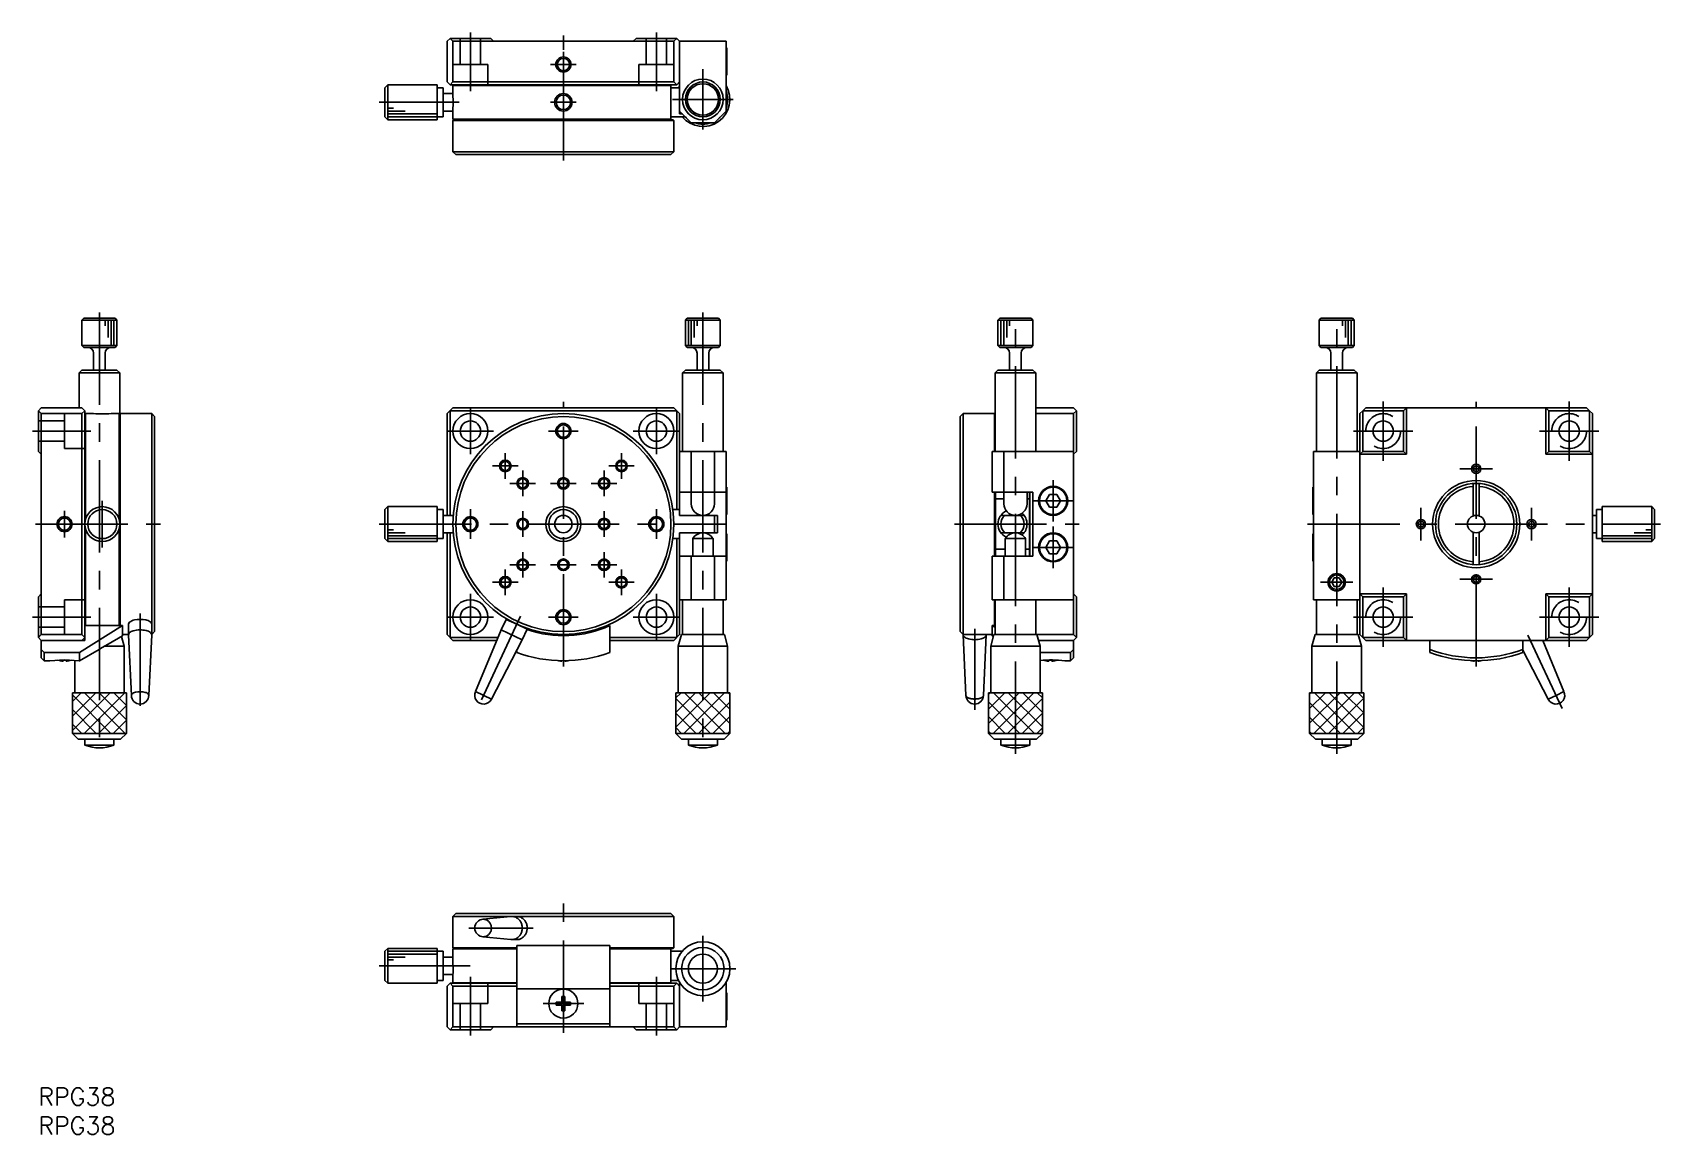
# Model space of a CAD drawing. Extents: x -1 to 279, y -8 to 182.
import ezdxf

# ---------------------------------------------------------------- set-up
doc = ezdxf.new("R2010")
doc.units = 0
doc.header["$LTSCALE"] = 0.5
doc.linetypes.add('CENTER', pattern=[50.8, 31.75, -6.35, 6.35, -6.35])
doc.linetypes.add('DASHED', pattern=[19.05, 12.7, -6.35])
for name, color, linetype in [('MSM_CENTER', 1, 'CENTER'), ('MSM_CONTINUOUS', 7, 'CONTINUOUS'), ('MSM_DASHED', 4, 'DASHED'), ('MSM_NARROW', 5, 'CONTINUOUS'), ('MSM_PART_NUMBER', 7, 'CONTINUOUS')]:
    doc.layers.add(name, color=color, linetype=linetype)
doc.styles.get("Standard").update_dxf_attribs({"font": 'txt.shx', "height": 3, "bigfont": 'bigfont.shx'})

# ---------------------------------------------------------------- blocks, each defined once
blk = doc.blocks.new('*U3')
at = {"layer": 'MSM_PART_NUMBER'}
blk.add_text('RPG38', height=3, dxfattribs=at).set_placement((0, -3))
blk = doc.blocks.new('*U4')
at = {"layer": 'MSM_PART_NUMBER'}
blk.add_text('RPG38', height=3, dxfattribs=at).set_placement((0, -8))

msp = doc.modelspace()

# ---------------------------------------------------------------- linework, layer by layer
at = {"layer": 'MSM_CENTER'}
for p, q in [((74.33, 171.41), (74.33, 181.51)), ((90.33, 159.51), (90.33, 181.01)), ((106.33, 181.51), (106.33, 171.41)), ((90.33, 173.81), (90.33, 178.21)), ((88.13, 176.01), (92.53, 176.01)), ((114.33, 164.81), (114.33, 175.21)), ((58.63, 169.51), (72.38, 169.51)), ((88.13, 169.51), (92.53, 169.51)), ((109.13, 170.01), (119.53, 170.01)), ((10.5, 133.37), (10.5, 57.47)), ((114.33, 133.37), (114.33, 57.47)), ((168.1, 57.47), (168.1, 133.37)), ((223.38, 57.47), (223.38, 133.37)), ((90.33, 72.47), (90.33, 117.97)), ((231.38, 107.87), (231.38, 118.07)), ((247.38, 72.47), (247.38, 117.97)), ((263.38, 107.87), (263.38, 118.07)), ((74.33, 108.97), (74.33, 116.97)), ((106.33, 108.97), (106.33, 116.97)), ((9, 112.97), (-1, 112.97)), ((70.33, 112.97), (78.33, 112.97)), ((87.77, 112.97), (92.89, 112.97)), ((102.33, 112.97), (110.33, 112.97)), ((226.28, 112.97), (236.48, 112.97)), ((258.28, 112.97), (268.48, 112.97)), ((78.13, 106.97), (82.53, 106.97)), ((80.33, 104.77), (80.33, 109.17)), ((98.13, 106.97), (102.53, 106.97)), ((100.33, 104.77), (100.33, 109.17)), ((244.58, 106.47), (250.18, 106.47)), ((81.13, 103.97), (85.53, 103.97)), ((83.33, 101.77), (83.33, 106.17)), ((88.13, 103.97), (92.53, 103.97)), ((95.13, 103.97), (99.53, 103.97)), ((97.33, 101.77), (97.33, 106.17)), ((174.6, 97.41), (174.6, 104.53)), ((11, 92.97), (11, 100.97)), ((171.04, 100.97), (178.16, 100.97)), ((4.5, 94.67), (4.5, 99.27)), ((74.33, 94.41), (74.33, 99.53)), ((83.33, 94.77), (83.33, 99.17)), ((97.33, 94.77), (97.33, 99.17)), ((106.33, 94.41), (106.33, 99.53)), ((237.88, 94.17), (237.88, 99.77)), ((256.88, 94.17), (256.88, 99.77)), ((-0.5, 96.97), (21, 96.97)), ((58.63, 96.97), (118.33, 96.97)), ((157.6, 96.97), (179.1, 96.97)), ((174.6, 89.41), (174.6, 96.53)), ((218.38, 96.97), (279.08, 96.97)), ((171.04, 92.97), (178.16, 92.97)), ((81.13, 89.97), (85.53, 89.97)), ((83.33, 87.77), (83.33, 92.17)), ((88.13, 89.97), (92.53, 89.97)), ((95.13, 89.97), (99.53, 89.97)), ((97.33, 87.77), (97.33, 92.17)), ((78.13, 86.97), (82.53, 86.97)), ((80.33, 84.77), (80.33, 89.17)), ((98.13, 86.97), (102.53, 86.97)), ((100.33, 84.77), (100.33, 89.17)), ((220.58, 86.97), (226.18, 86.97)), ((244.58, 87.47), (250.18, 87.47)), ((74.33, 76.97), (74.33, 84.97)), ((106.33, 76.97), (106.33, 84.97)), ((231.38, 75.87), (231.38, 86.07)), ((263.38, 75.87), (263.38, 86.07)), ((17.5, 81.59), (17.5, 65.01)), ((9, 80.97), (-1, 80.97)), ((70.33, 80.97), (78.33, 80.97)), ((82.93, 81.11), (75.53, 65.25)), ((87.77, 80.97), (92.89, 80.97)), ((102.33, 80.97), (110.33, 80.97)), ((161.1, 65.01), (161.1, 78.97)), ((226.28, 80.97), (236.48, 80.97)), ((258.28, 80.97), (268.48, 80.97)), ((256.29, 77.87), (262.18, 65.25)), ((90.33, 9.5), (90.33, 32)), ((74.09, 27.5), (85.11, 27.5)), ((114.33, 14.85), (114.33, 26.15)), ((58.63, 21), (74.3, 21)), ((108.68, 20.5), (119.98, 20.5)), ((74.33, 19.1), (74.33, 9)), ((106.33, 9), (106.33, 19.1)), ((86.83, 14.5), (93.83, 14.5))]:
    msp.add_line(p, q, dxfattribs=at)
at = {"layer": 'MSM_CONTINUOUS'}
for p, q in [((70.33, 180.01), (70.83, 180.51)), ((70.33, 173.01), (70.33, 180.01)), ((70.83, 180.51), (71.33, 180.01)), ((70.83, 180.51), (77.83, 180.51)), ((71.33, 180.01), (71.33, 173.01)), ((109.33, 180.01), (71.33, 180.01)), ((77.83, 180.51), (78.33, 180.01)), ((102.83, 180.51), (102.33, 180.01)), ((102.83, 180.51), (109.83, 180.51)), ((109.33, 180.01), (109.83, 180.51)), ((109.33, 173.01), (109.33, 180.01)), ((110.33, 180.01), (109.83, 180.51)), ((118.33, 180.01), (110.33, 180.01)), ((110.33, 167.51), (110.33, 180.01)), ((118.33, 168.01), (118.33, 180.01)), ((118.43, 178.86), (118.33, 178.86)), ((118.43, 174.16), (118.43, 178.86)), ((118.33, 174.16), (118.43, 174.16)), ((60.13, 172.51), (59.63, 172.01)), ((59.63, 167.01), (59.63, 172.01)), ((60.13, 172.51), (60.13, 166.51)), ((68.63, 172.51), (60.13, 172.51)), ((68.63, 166.51), (68.63, 172.51)), ((69.63, 172.01), (68.63, 172.01)), ((69.63, 172.01), (69.63, 167.01)), ((71.33, 171.01), (69.63, 171.01)), ((70.83, 172.51), (70.33, 173.01)), ((71.33, 173.01), (70.83, 172.51)), ((109.83, 172.51), (70.83, 172.51)), ((71.33, 173.01), (109.33, 173.01)), ((71.43, 172.51), (71.33, 172.41)), ((108.83, 172.41), (71.33, 172.41)), ((71.33, 172.41), (71.33, 171.01)), ((71.33, 170.99), (71.38, 169.51)), ((108.83, 172.41), (108.73, 172.51)), ((108.83, 166.61), (108.83, 172.41)), ((110.33, 172.01), (108.83, 172.01)), ((109.83, 172.51), (109.33, 173.01)), ((110.33, 173.01), (109.83, 172.51)), ((71.38, 169.51), (71.33, 168.01)), ((59.63, 167.01), (60.13, 166.51)), ((60.13, 166.51), (68.63, 166.51)), ((68.63, 167.01), (69.63, 167.01)), ((69.63, 168.01), (71.33, 168.01)), ((71.33, 168.01), (71.33, 166.61)), ((71.33, 166.61), (108.83, 166.61)), ((71.33, 166.61), (71.43, 166.51)), ((71.33, 166.41), (71.43, 166.51)), ((71.33, 164.01), (71.33, 166.41)), ((109.33, 166.41), (71.33, 166.41)), ((71.43, 166.51), (109.23, 166.51)), ((108.73, 166.51), (108.83, 166.61)), ((108.83, 167.01), (111.33, 167.01)), ((109.23, 166.51), (109.33, 166.41)), ((109.33, 164.01), (109.33, 166.41)), ((110.33, 168.01), (112.33, 166.01)), ((110.83, 167.51), (110.33, 167.51)), ((116.33, 166.01), (112.33, 166.01)), ((116.33, 166.01), (118.33, 168.01)), ((71.33, 163.96), (71.33, 161.01)), ((109.33, 161.01), (109.33, 163.96)), ((71.33, 161.01), (109.33, 161.01)), ((71.33, 161.01), (71.83, 160.51)), ((108.83, 160.51), (71.83, 160.51)), ((108.83, 160.51), (109.33, 161.01)), ((7.8, 132.37), (7.5, 132.07)), ((13.5, 132.07), (7.5, 132.07)), ((7.5, 132.07), (7.5, 127.67)), ((7.8, 132.37), (13.2, 132.37)), ((13.5, 132.07), (13.2, 132.37)), ((13.5, 127.67), (13.5, 132.07)), ((111.63, 132.37), (111.33, 132.07)), ((117.33, 132.07), (111.33, 132.07)), ((111.33, 132.07), (111.33, 127.67)), ((111.63, 132.37), (117.03, 132.37)), ((117.33, 132.07), (117.03, 132.37)), ((117.33, 127.67), (117.33, 132.07)), ((165.4, 132.37), (165.1, 132.07)), ((171.1, 132.07), (165.1, 132.07)), ((165.1, 132.07), (165.1, 127.67)), ((165.4, 132.37), (170.8, 132.37)), ((171.1, 132.07), (170.8, 132.37)), ((171.1, 127.67), (171.1, 132.07)), ((220.68, 132.37), (220.38, 132.07)), ((226.38, 132.07), (220.38, 132.07)), ((220.38, 132.07), (220.38, 127.67)), ((220.68, 132.37), (226.08, 132.37)), ((226.38, 132.07), (226.08, 132.37)), ((226.38, 127.67), (226.38, 132.07)), ((7.5, 127.67), (13.5, 127.67)), ((7.5, 127.67), (7.8, 127.37)), ((13.2, 127.37), (7.8, 127.37)), ((9.5, 126.37), (9.5, 123.47)), ((11.5, 123.47), (11.5, 126.37)), ((13.2, 127.37), (13.5, 127.67)), ((111.33, 127.67), (117.33, 127.67)), ((111.33, 127.67), (111.63, 127.37)), ((117.03, 127.37), (111.63, 127.37)), ((113.33, 126.37), (113.33, 123.47)), ((115.33, 123.47), (115.33, 126.37)), ((117.03, 127.37), (117.33, 127.67)), ((165.1, 127.67), (171.1, 127.67)), ((165.1, 127.67), (165.4, 127.37)), ((170.8, 127.37), (165.4, 127.37)), ((167.1, 126.37), (167.1, 123.47)), ((169.1, 123.47), (169.1, 126.37)), ((170.8, 127.37), (171.1, 127.67)), ((220.38, 127.67), (226.38, 127.67)), ((220.38, 127.67), (220.68, 127.37)), ((226.08, 127.37), (220.68, 127.37)), ((222.38, 126.37), (222.38, 123.47)), ((224.38, 123.47), (224.38, 126.37)), ((226.08, 127.37), (226.38, 127.67)), ((7.5, 123.47), (7, 122.97)), ((7.5, 123.47), (13.5, 123.47)), ((14, 122.97), (13.5, 123.47)), ((111.33, 123.47), (110.83, 122.97)), ((111.33, 123.47), (117.33, 123.47)), ((117.83, 122.97), (117.33, 123.47)), ((165.1, 123.47), (164.6, 122.97)), ((165.1, 123.47), (171.1, 123.47)), ((171.6, 122.97), (171.1, 123.47)), ((220.38, 123.47), (219.88, 122.97)), ((220.38, 123.47), (226.38, 123.47)), ((226.88, 122.97), (226.38, 123.47)), ((14, 122.97), (7, 122.97)), ((7, 122.97), (7, 116.97)), ((14, 79.51), (14, 122.97)), ((117.83, 122.97), (110.83, 122.97)), ((110.83, 122.97), (110.83, 109.47)), ((117.83, 109.47), (117.83, 122.97)), ((171.6, 122.97), (164.6, 122.97)), ((164.6, 122.97), (164.6, 109.47)), ((171.6, 109.47), (171.6, 122.97)), ((226.88, 122.97), (219.88, 122.97)), ((219.88, 122.97), (219.88, 109.47)), ((226.88, 109.47), (226.88, 122.97)), ((0.5, 116.97), (0, 116.47)), ((0.5, 115.97), (0, 116.47)), ((0, 109.47), (0, 116.47)), ((0.5, 116.97), (7.5, 116.97)), ((7.5, 115.97), (0.5, 115.97)), ((0.5, 115.97), (0.5, 77.97)), ((8, 116.47), (7.5, 116.97)), ((8, 116.47), (7.5, 115.97)), ((7.5, 77.97), (7.5, 115.97)), ((8, 116.47), (8, 76.97)), ((8.1, 115.97), (8, 115.87)), ((8.1, 115.97), (8.1, 97.74)), ((9.5, 115.97), (8.1, 115.97)), ((13.9, 115.97), (12.5, 115.97)), ((13.9, 97.74), (13.9, 115.97)), ((14, 115.87), (13.9, 115.97)), ((14.1, 115.97), (14, 115.87)), ((14.1, 115.97), (14.1, 79.51)), ((19.5, 115.97), (14.1, 115.97)), ((19.5, 77.93), (19.5, 115.97)), ((20, 115.47), (19.5, 115.97)), ((20, 115.47), (20, 78.47)), ((71.33, 116.97), (70.33, 115.97)), ((70.33, 98.47), (70.33, 115.97)), ((70.83, 116.47), (70.83, 98.47)), ((109.83, 116.47), (70.83, 116.47)), ((71.33, 116.97), (109.33, 116.97)), ((110.33, 115.97), (109.33, 116.97)), ((109.83, 99.47), (109.83, 116.47)), ((110.33, 98.47), (110.33, 115.97)), ((159.1, 115.97), (158.6, 115.47)), ((158.6, 78.47), (158.6, 115.47)), ((159.1, 115.97), (159.1, 77.93)), ((162.05, 115.97), (159.1, 115.97)), ((162.1, 115.97), (164.5, 115.97)), ((164.5, 115.97), (164.6, 115.87)), ((164.5, 109.47), (164.5, 115.97)), ((171.6, 116.97), (178.1, 116.97)), ((178.1, 115.97), (171.6, 115.97)), ((178.1, 116.97), (178.6, 116.47)), ((178.6, 116.47), (178.1, 115.97)), ((178.1, 77.97), (178.1, 115.97)), ((178.6, 116.47), (178.6, 109.47)), ((227.88, 116.47), (227.38, 115.97)), ((227.38, 77.97), (227.38, 115.97)), ((228.38, 116.97), (227.88, 116.47)), ((234.88, 116.47), (227.88, 116.47)), ((227.88, 116.47), (227.88, 109.47)), ((228.38, 116.97), (266.38, 116.97)), ((234.88, 116.47), (235.38, 116.97)), ((234.88, 109.47), (234.88, 116.47)), ((235.38, 108.97), (235.38, 116.97)), ((259.38, 108.97), (259.38, 116.97)), ((259.38, 116.97), (259.88, 116.47)), ((259.88, 116.47), (259.88, 109.47)), ((266.88, 116.47), (259.88, 116.47)), ((266.88, 116.47), (266.38, 116.97)), ((266.88, 109.47), (266.88, 116.47)), ((267.38, 115.97), (266.88, 116.47)), ((267.38, 115.97), (267.38, 77.97)), ((0, 109.47), (0.5, 108.97)), ((110.33, 109.47), (118.33, 109.47)), ((112.33, 109.47), (112.33, 100.47)), ((116.33, 100.47), (116.33, 109.47)), ((118.33, 109.47), (118.33, 83.97)), ((164.1, 109.47), (178.1, 109.47)), ((164.1, 102.47), (164.1, 109.47)), ((166.1, 109.47), (166.1, 100.47)), ((178.1, 108.97), (178.6, 109.47)), ((219.38, 109.47), (219.38, 83.97)), ((219.38, 109.47), (227.38, 109.47)), ((227.38, 108.97), (227.88, 109.47)), ((227.88, 109.47), (234.88, 109.47)), ((234.88, 109.47), (235.38, 108.97)), ((259.88, 109.47), (259.38, 108.97)), ((259.88, 109.47), (266.88, 109.47)), ((266.88, 109.47), (267.38, 108.97)), ((227.38, 108.97), (235.38, 108.97)), ((259.38, 108.97), (267.38, 108.97)), ((246.88, 98.38), (246.88, 103.95)), ((247.88, 103.95), (247.88, 98.38)), ((110.33, 102.47), (118.33, 102.47)), ((118.43, 103.32), (118.33, 103.32)), ((118.43, 98.62), (118.43, 103.32)), ((164.1, 102.47), (171.1, 102.47)), ((164.5, 91.47), (164.5, 102.47)), ((164.6, 102.47), (164.6, 91.47)), ((164.6, 101.29), (164.7, 101.3)), ((164.7, 102.47), (164.7, 91.47)), ((164.7, 101.3), (166.1, 101.3)), ((170.1, 100.47), (170.1, 102.47)), ((170.1, 101.3), (170.5, 101.3)), ((170.5, 91.47), (170.5, 102.47)), ((170.5, 101.3), (170.6, 101.29)), ((170.6, 91.47), (170.6, 102.47)), ((171.1, 102.47), (171.1, 91.47)), ((173.97, 102.07), (173.33, 100.97)), ((173.97, 99.87), (173.33, 100.97)), ((175.24, 102.07), (173.97, 102.07)), ((175.24, 102.07), (175.87, 100.97)), ((175.87, 100.97), (175.24, 99.87)), ((219.28, 103.32), (219.28, 98.62)), ((219.38, 103.32), (219.28, 103.32)), ((60.13, 99.97), (59.63, 99.47)), ((59.63, 94.47), (59.63, 99.47)), ((60.13, 99.97), (60.13, 93.97)), ((68.63, 99.97), (60.13, 99.97)), ((68.63, 93.97), (68.63, 99.97)), ((69.63, 99.47), (68.63, 99.47)), ((69.63, 99.47), (69.63, 94.47)), ((71.38, 98.47), (69.63, 98.47)), ((110.33, 99.47), (109.16, 99.47)), ((116.83, 98.47), (110.33, 98.47)), ((116.33, 95.47), (116.33, 98.47)), ((116.83, 98.47), (116.83, 95.47)), ((118.33, 98.62), (118.43, 98.62)), ((169.6, 98.47), (165.6, 98.47)), ((175.24, 99.87), (173.97, 99.87)), ((219.28, 98.62), (219.38, 98.62)), ((268.08, 98.47), (267.38, 98.47)), ((268.08, 94.47), (268.08, 99.47)), ((269.08, 99.47), (268.08, 99.47)), ((269.08, 99.97), (269.08, 93.97)), ((277.58, 99.97), (269.08, 99.97)), ((277.58, 93.97), (277.58, 99.97)), ((278.08, 99.47), (277.58, 99.97)), ((278.08, 99.47), (278.08, 94.47)), ((8.1, 96.2), (8.1, 79.51)), ((13.9, 79.51), (13.9, 96.2)), ((69.63, 95.47), (71.38, 95.47)), ((70.33, 77.97), (70.33, 95.47)), ((70.83, 95.47), (70.83, 77.47)), ((110.33, 95.47), (116.83, 95.47)), ((110.33, 95.47), (110.33, 77.97)), ((118.43, 95.32), (118.33, 95.32)), ((118.43, 90.62), (118.43, 95.32)), ((165.6, 95.47), (169.6, 95.47)), ((219.28, 95.32), (219.28, 90.62)), ((219.38, 95.32), (219.28, 95.32)), ((246.88, 89.98), (246.88, 95.55)), ((247.88, 95.55), (247.88, 89.98)), ((267.38, 95.47), (268.08, 95.47)), ((59.63, 94.47), (60.13, 93.97)), ((60.13, 93.97), (68.63, 93.97)), ((68.63, 94.47), (69.63, 94.47)), ((109.16, 94.47), (110.33, 94.47)), ((109.83, 77.47), (109.83, 94.47)), ((112.58, 94.47), (116.08, 94.47)), ((112.58, 94.47), (112.58, 91.47)), ((116.08, 91.47), (116.08, 94.47)), ((164.7, 92.64), (164.6, 92.65)), ((166.35, 92.64), (164.7, 92.64)), ((166.35, 94.47), (169.85, 94.47)), ((166.35, 94.47), (166.35, 91.47)), ((169.85, 91.47), (169.85, 94.47)), ((170.5, 92.64), (169.85, 92.64)), ((170.6, 92.65), (170.5, 92.64)), ((173.33, 92.97), (173.97, 94.07)), ((173.33, 92.97), (173.97, 91.87)), ((173.97, 94.07), (175.24, 94.07)), ((175.24, 94.07), (175.87, 92.97)), ((175.87, 92.97), (175.24, 91.87)), ((268.08, 94.47), (269.08, 94.47)), ((269.08, 93.97), (277.58, 93.97)), ((277.58, 93.97), (278.08, 94.47)), ((118.33, 91.47), (110.33, 91.47)), ((112.33, 91.47), (112.33, 83.97)), ((116.33, 83.97), (116.33, 91.47)), ((118.33, 90.62), (118.43, 90.62)), ((164.1, 83.97), (164.1, 91.47)), ((171.1, 91.47), (164.1, 91.47)), ((166.1, 91.47), (166.1, 83.97)), ((175.24, 91.87), (173.97, 91.87)), ((219.28, 90.62), (219.38, 90.62)), ((222.52, 86.97), (222.95, 87.72)), ((222.95, 86.22), (222.52, 86.97)), ((222.95, 87.72), (223.82, 87.72)), ((223.82, 87.72), (224.25, 86.97)), ((224.25, 86.97), (223.82, 86.22)), ((0.5, 84.97), (0, 84.47)), ((0, 77.47), (0, 84.47)), ((178.6, 84.47), (178.1, 84.97)), ((178.6, 84.47), (178.6, 77.47)), ((223.82, 86.22), (222.95, 86.22)), ((227.38, 84.97), (235.38, 84.97)), ((227.88, 84.47), (227.38, 84.97)), ((234.88, 84.47), (227.88, 84.47)), ((227.88, 84.47), (227.88, 77.47)), ((235.38, 84.97), (234.88, 84.47)), ((234.88, 77.47), (234.88, 84.47)), ((235.38, 76.97), (235.38, 84.97)), ((259.88, 84.47), (259.38, 84.97)), ((259.38, 84.97), (267.38, 84.97)), ((259.38, 76.97), (259.38, 84.97)), ((259.88, 84.47), (259.88, 77.47)), ((266.88, 84.47), (259.88, 84.47)), ((267.38, 84.97), (266.88, 84.47)), ((266.88, 77.47), (266.88, 84.47)), ((118.33, 83.97), (110.33, 83.97)), ((110.83, 83.97), (110.83, 77.97)), ((117.83, 77.97), (117.83, 83.97)), ((178.1, 83.97), (164.1, 83.97)), ((164.5, 79.51), (164.5, 83.97)), ((164.6, 83.97), (164.6, 77.97)), ((171.6, 77.97), (171.6, 83.97)), ((219.38, 83.97), (227.38, 83.97)), ((219.88, 83.97), (219.88, 77.97)), ((226.88, 77.97), (226.88, 83.97)), ((7.05, 74.87), (14.5, 79.51)), ((8, 79.51), (14.5, 79.51)), ((14.5, 77.77), (14.5, 79.51)), ((15.5, 79.75), (15.5, 77.93)), ((19.5, 77.97), (20, 78.47)), ((79.64, 78.78), (75.23, 68.15)), ((80.48, 80.59), (79.64, 78.78)), ((83.26, 77.09), (79.64, 78.78)), ((82.3, 79.75), (80.48, 80.59)), ((84.11, 78.9), (82.3, 79.75)), ((83.26, 77.09), (84.11, 78.9)), ((98.33, 79.51), (98.33, 74.87)), ((158.6, 78.47), (159.1, 77.97)), ((164.1, 79.51), (164.1, 77.77)), ((164.1, 79.51), (164.6, 79.51)), ((164.1, 79.51), (164.6, 79.2)), ((0, 77.47), (0.5, 77.97)), ((0.5, 76.97), (0, 77.47)), ((0.5, 77.97), (7.5, 77.97)), ((0.5, 73.97), (0.5, 76.97)), ((8, 76.97), (0.5, 76.97)), ((7.5, 77.97), (8, 77.47)), ((8, 77.47), (7.5, 76.97)), ((11, 75.75), (10.5, 75.46)), ((12, 76.32), (11, 75.75)), ((14.75, 75.97), (11.38, 75.97)), ((14.5, 77.77), (12, 76.32)), ((14.75, 75.97), (14.29, 77.64)), ((15.5, 77.97), (14.5, 77.97)), ((14.75, 67.97), (14.75, 75.97)), ((15.5, 77.92), (16, 67.51)), ((19, 67.51), (19.5, 77.93)), ((70.33, 77.97), (71.33, 76.97)), ((70.83, 77.47), (79.09, 77.47)), ((78.89, 76.97), (71.33, 76.97)), ((77.95, 66.88), (83.26, 77.09)), ((98.33, 77.47), (109.83, 77.47)), ((109.33, 76.97), (98.33, 76.97)), ((109.33, 76.97), (110.33, 77.97)), ((110.63, 77.97), (110.08, 75.97)), ((118.58, 75.97), (110.08, 75.97)), ((110.08, 75.97), (110.08, 67.97)), ((110.63, 77.97), (118.03, 77.97)), ((118.58, 75.97), (118.03, 77.97)), ((118.58, 67.97), (118.58, 75.97)), ((159.1, 77.97), (164.1, 77.97)), ((159.1, 77.93), (159.6, 67.5)), ((160.93, 77.09), (160.76, 77.1)), ((162.6, 67.5), (163.1, 77.92)), ((163.1, 77.93), (163.1, 77.97)), ((163.1, 77.93), (163.1, 77.92)), ((164.4, 77.97), (163.85, 75.97)), ((172.35, 75.97), (163.85, 75.97)), ((163.85, 75.97), (163.85, 67.97)), ((164.1, 77.77), (164.31, 77.64)), ((164.4, 77.97), (178.1, 77.97)), ((172.35, 75.97), (171.8, 77.97)), ((178.1, 76.97), (172.08, 76.97)), ((172.35, 67.97), (172.35, 75.97)), ((178.1, 77.97), (178.6, 77.47)), ((178.6, 77.47), (178.1, 76.97)), ((178.1, 76.97), (178.1, 73.97)), ((219.68, 77.97), (219.13, 75.97)), ((227.63, 75.97), (219.13, 75.97)), ((219.13, 75.97), (219.13, 67.97)), ((219.68, 77.97), (227.08, 77.97)), ((227.63, 75.97), (227.08, 77.97)), ((227.38, 77.97), (227.88, 77.47)), ((227.63, 67.97), (227.63, 75.97)), ((227.88, 77.47), (234.88, 77.47)), ((227.88, 77.47), (228.38, 76.97)), ((266.38, 76.97), (228.38, 76.97)), ((235.38, 76.97), (234.88, 77.47)), ((239.38, 74.87), (239.38, 76.97)), ((255.38, 76.97), (255.38, 74.87)), ((262.48, 68.15), (258.82, 76.97)), ((259.88, 77.47), (259.38, 76.97)), ((259.88, 77.47), (266.88, 77.47)), ((266.38, 76.97), (266.88, 77.47)), ((266.88, 77.47), (267.38, 77.97)), ((0.5, 75.4), (1, 74.87)), ((0.5, 73.97), (1, 73.47)), ((7.05, 74.87), (1, 74.87)), ((1, 74.87), (1, 73.47)), ((1, 73.47), (2, 73.47)), ((4.5, 73.6), (2, 73.47)), ((4.24, 73.58), (4.76, 73.58)), ((4.24, 73.38), (4.24, 73.58)), ((7, 73.47), (4.5, 73.6)), ((4.76, 73.58), (4.76, 73.38)), ((6.25, 73.51), (6.25, 67.97)), ((7, 73.47), (7.05, 73.47)), ((7.05, 73.47), (10.46, 75.43)), ((7.05, 73.47), (7.05, 74.87)), ((82.33, 74.87), (82.33, 75.28)), ((90.07, 73.38), (90.07, 73.47)), ((90.59, 73.47), (90.59, 73.38)), ((177.6, 74.87), (172.35, 74.87)), ((173.84, 73.58), (174.36, 73.58)), ((173.84, 73.38), (173.84, 73.58)), ((174.36, 73.58), (174.36, 73.38)), ((176.6, 73.47), (177.6, 73.47)), ((177.6, 74.87), (178.1, 75.4)), ((177.6, 73.47), (177.6, 74.87)), ((177.6, 73.47), (178.1, 73.97)), ((247.12, 73.38), (247.12, 73.47)), ((247.64, 73.47), (247.64, 73.38)), ((255.38, 75.29), (259.76, 66.88)), ((15.15, 67.97), (5.85, 67.97)), ((5.85, 67.97), (5.85, 60.97)), ((15.15, 60.97), (15.15, 67.97)), ((77.95, 66.88), (75.23, 68.15)), ((118.98, 67.97), (109.68, 67.97)), ((109.68, 67.97), (109.68, 60.97)), ((118.98, 60.97), (118.98, 67.97)), ((159.61, 67.44), (159.6, 67.5)), ((159.63, 67.39), (159.61, 67.44)), ((159.66, 67.34), (159.63, 67.39)), ((159.7, 67.29), (159.66, 67.34)), ((159.75, 67.24), (159.7, 67.29)), ((159.81, 67.19), (159.75, 67.24)), ((162.45, 67.24), (162.39, 67.19)), ((162.5, 67.29), (162.45, 67.24)), ((162.54, 67.34), (162.5, 67.29)), ((162.57, 67.39), (162.54, 67.34)), ((162.59, 67.44), (162.57, 67.39)), ((162.6, 67.5), (162.59, 67.44)), ((172.75, 67.97), (163.45, 67.97)), ((163.45, 67.97), (163.45, 60.97)), ((172.75, 60.97), (172.75, 67.97)), ((228.03, 67.97), (218.73, 67.97)), ((218.73, 67.97), (218.73, 60.97)), ((228.03, 60.97), (228.03, 67.97)), ((261.12, 67.51), (259.76, 66.88)), ((262.48, 68.15), (261.12, 67.51)), ((159.88, 67.14), (159.81, 67.19)), ((159.96, 67.1), (159.88, 67.14)), ((160.05, 67.06), (159.96, 67.1)), ((160.15, 67.02), (160.05, 67.06)), ((160.25, 66.99), (160.15, 67.02)), ((160.36, 66.96), (160.25, 66.99)), ((160.47, 66.94), (160.36, 66.96)), ((160.59, 66.92), (160.47, 66.94)), ((160.72, 66.9), (160.59, 66.92)), ((160.84, 66.89), (160.72, 66.9)), ((160.97, 66.88), (160.84, 66.89)), ((161.1, 66.88), (160.97, 66.88)), ((161.23, 66.88), (161.1, 66.88)), ((161.36, 66.89), (161.23, 66.88)), ((161.48, 66.9), (161.36, 66.89)), ((161.61, 66.92), (161.48, 66.9)), ((161.73, 66.94), (161.61, 66.92)), ((161.84, 66.96), (161.73, 66.94)), ((161.95, 66.99), (161.84, 66.96)), ((162.05, 67.02), (161.95, 66.99)), ((162.15, 67.06), (162.05, 67.02)), ((162.24, 67.1), (162.15, 67.06)), ((162.32, 67.14), (162.24, 67.1)), ((162.39, 67.19), (162.32, 67.14)), ((5.85, 60.97), (6.85, 59.97)), ((5.85, 60.97), (15.15, 60.97)), ((6.85, 59.97), (14.15, 59.97)), ((8, 59.97), (8, 58.97)), ((13, 58.97), (8, 58.97)), ((13, 58.97), (13, 59.97)), ((14.15, 59.97), (15.15, 60.97)), ((109.68, 60.97), (110.68, 59.97)), ((109.68, 60.97), (118.98, 60.97)), ((110.68, 59.97), (117.98, 59.97)), ((111.83, 59.97), (111.83, 58.97)), ((116.83, 58.97), (111.83, 58.97)), ((116.83, 58.97), (116.83, 59.97)), ((117.98, 59.97), (118.98, 60.97)), ((163.45, 60.97), (164.45, 59.97)), ((163.45, 60.97), (172.75, 60.97)), ((164.45, 59.97), (171.75, 59.97)), ((165.6, 59.97), (165.6, 58.97)), ((170.6, 58.97), (165.6, 58.97)), ((170.6, 58.97), (170.6, 59.97)), ((171.75, 59.97), (172.75, 60.97)), ((218.73, 60.97), (219.73, 59.97)), ((218.73, 60.97), (228.03, 60.97)), ((219.73, 59.97), (227.03, 59.97)), ((220.88, 59.97), (220.88, 58.97)), ((225.88, 58.97), (220.88, 58.97)), ((225.88, 58.97), (225.88, 59.97)), ((227.03, 59.97), (228.03, 60.97)), ((71.83, 30), (71.33, 29.5)), ((109.33, 29.5), (71.33, 29.5)), ((71.33, 29.5), (71.33, 26.55)), ((71.83, 30), (108.83, 30)), ((81.28, 29.49), (76.5, 29)), ((76.7, 29), (76.59, 29)), ((76.8, 28.98), (76.7, 29)), ((76.91, 28.96), (76.8, 28.98)), ((77.01, 28.93), (76.91, 28.96)), ((77.11, 28.89), (77.01, 28.93)), ((77.21, 28.84), (77.11, 28.89)), ((77.3, 28.78), (77.21, 28.84)), ((77.39, 28.71), (77.3, 28.78)), ((77.47, 28.64), (77.39, 28.71)), ((77.55, 28.56), (77.47, 28.64)), ((77.62, 28.47), (77.55, 28.56)), ((77.69, 28.38), (77.62, 28.47)), ((77.75, 28.28), (77.69, 28.38)), ((77.8, 28.18), (77.75, 28.28)), ((77.85, 28.07), (77.8, 28.18)), ((77.88, 27.96), (77.85, 28.07)), ((81.45, 29.5), (81.28, 29.49)), ((81.59, 29.49), (81.45, 29.5)), ((81.73, 29.48), (81.59, 29.49)), ((81.87, 29.44), (81.73, 29.48)), ((82.01, 29.4), (81.87, 29.44)), ((82.14, 29.35), (82.01, 29.4)), ((82.27, 29.28), (82.14, 29.35)), ((82.4, 29.21), (82.27, 29.28)), ((82.44, 29.49), (82.3, 29.5)), ((82.52, 29.12), (82.4, 29.21)), ((82.58, 29.48), (82.44, 29.49)), ((82.63, 29.02), (82.52, 29.12)), ((82.72, 29.44), (82.58, 29.48)), ((82.73, 28.91), (82.63, 29.02)), ((82.86, 29.4), (82.72, 29.44)), ((82.83, 28.8), (82.73, 28.91)), ((82.92, 28.68), (82.83, 28.8)), ((82.99, 29.35), (82.86, 29.4)), ((83, 28.54), (82.92, 28.68)), ((83.12, 29.28), (82.99, 29.35)), ((83.07, 28.41), (83, 28.54)), ((83.12, 28.27), (83.07, 28.41)), ((83.24, 29.21), (83.12, 29.28)), ((83.17, 28.12), (83.12, 28.27)), ((83.21, 27.97), (83.17, 28.12)), ((83.36, 29.12), (83.24, 29.21)), ((83.47, 29.02), (83.36, 29.12)), ((83.58, 28.91), (83.47, 29.02)), ((83.67, 28.8), (83.58, 28.91)), ((83.76, 28.68), (83.67, 28.8)), ((83.84, 28.54), (83.76, 28.68)), ((83.91, 28.41), (83.84, 28.54)), ((83.97, 28.27), (83.91, 28.41)), ((84.02, 28.12), (83.97, 28.27)), ((84.06, 27.97), (84.02, 28.12)), ((109.33, 29.5), (108.83, 30)), ((109.33, 26.55), (109.33, 29.5)), ((71.33, 26.5), (71.33, 24.1)), ((76.5, 26), (81.28, 25.51)), ((76.59, 26), (76.7, 26)), ((76.7, 26), (76.8, 26.02)), ((76.8, 26.02), (76.91, 26.04)), ((76.91, 26.04), (77.01, 26.07)), ((77.01, 26.07), (77.11, 26.11)), ((77.11, 26.11), (77.21, 26.16)), ((77.21, 26.16), (77.3, 26.22)), ((77.3, 26.22), (77.39, 26.29)), ((77.39, 26.29), (77.47, 26.36)), ((77.47, 26.36), (77.55, 26.44)), ((77.55, 26.44), (77.62, 26.53)), ((77.62, 26.53), (77.69, 26.62)), ((77.69, 26.62), (77.75, 26.72)), ((77.75, 26.72), (77.8, 26.82)), ((77.8, 26.82), (77.85, 26.93)), ((77.85, 26.93), (77.88, 27.04)), ((77.91, 27.85), (77.88, 27.96)), ((77.88, 27.04), (77.91, 27.15)), ((77.93, 27.73), (77.91, 27.85)), ((77.91, 27.15), (77.93, 27.27)), ((77.95, 27.62), (77.93, 27.73)), ((77.93, 27.27), (77.95, 27.38)), ((77.95, 27.5), (77.95, 27.62)), ((77.95, 27.38), (77.95, 27.5)), ((81.28, 25.51), (81.45, 25.5)), ((81.45, 25.5), (81.59, 25.51)), ((81.45, 25.5), (82.3, 25.5)), ((81.59, 25.51), (81.73, 25.52)), ((81.73, 25.52), (81.87, 25.56)), ((81.87, 25.56), (82.01, 25.6)), ((82.01, 25.6), (82.14, 25.65)), ((82.14, 25.65), (82.27, 25.72)), ((82.27, 25.72), (82.4, 25.79)), ((82.3, 25.5), (82.59, 25.53)), ((82.4, 25.79), (82.52, 25.88)), ((82.52, 25.88), (82.63, 25.98)), ((82.59, 25.53), (82.72, 25.55)), ((82.63, 25.98), (82.73, 26.09)), ((82.72, 25.55), (82.85, 25.59)), ((82.73, 26.09), (82.83, 26.2)), ((82.83, 26.2), (82.92, 26.32)), ((82.85, 25.59), (82.97, 25.64)), ((82.92, 26.32), (83, 26.46)), ((82.97, 25.64), (83.09, 25.7)), ((83, 26.46), (83.07, 26.59)), ((83.07, 26.59), (83.12, 26.73)), ((83.09, 25.7), (83.21, 25.77)), ((83.12, 26.73), (83.17, 26.88)), ((83.17, 26.88), (83.21, 27.03)), ((83.24, 27.81), (83.21, 27.97)), ((83.21, 27.03), (83.24, 27.19)), ((83.21, 25.77), (83.32, 25.85)), ((83.26, 27.66), (83.24, 27.81)), ((83.24, 27.19), (83.26, 27.34)), ((83.26, 27.5), (83.26, 27.66)), ((83.26, 27.34), (83.26, 27.5)), ((83.32, 25.85), (83.43, 25.94)), ((83.43, 25.94), (83.53, 26.04)), ((83.53, 26.04), (83.63, 26.14)), ((83.63, 26.14), (83.71, 26.26)), ((83.71, 26.26), (83.79, 26.37)), ((83.79, 26.37), (83.87, 26.5)), ((83.87, 26.5), (83.92, 26.62)), ((83.92, 26.62), (83.97, 26.73)), ((83.97, 26.73), (84.01, 26.86)), ((84.01, 26.86), (84.05, 26.98)), ((84.05, 26.98), (84.07, 27.11)), ((84.09, 27.81), (84.06, 27.97)), ((84.07, 27.11), (84.09, 27.24)), ((84.1, 27.66), (84.09, 27.81)), ((84.09, 27.24), (84.1, 27.37)), ((84.11, 27.5), (84.1, 27.66)), ((84.1, 27.37), (84.11, 27.5)), ((109.33, 26.5), (109.33, 24.1)), ((60.13, 24), (59.63, 23.5)), ((59.63, 18.5), (59.63, 23.5)), ((60.13, 24), (60.13, 18)), ((68.63, 24), (60.13, 24)), ((68.63, 18), (68.63, 24)), ((69.63, 23.5), (68.63, 23.5)), ((69.63, 23.5), (69.63, 18.5)), ((71.33, 22.5), (69.63, 22.5)), ((71.33, 24.1), (82.32, 24.1)), ((71.33, 24.1), (71.43, 24)), ((71.43, 24), (71.33, 23.9)), ((82.32, 23.9), (71.33, 23.9)), ((71.33, 23.9), (71.33, 22.5)), ((71.33, 22.5), (71.33, 22.49)), ((71.33, 22.49), (71.34, 19.75)), ((82.32, 24), (71.43, 24)), ((82.33, 10.5), (82.33, 24.5)), ((98.33, 24.5), (82.33, 24.5)), ((98.33, 24.5), (98.33, 10.5)), ((98.33, 24.1), (109.33, 24.1)), ((98.33, 24), (109.23, 24)), ((108.83, 23.9), (98.33, 23.9)), ((108.83, 23.9), (108.73, 24)), ((108.83, 18.1), (108.83, 23.9)), ((110.77, 23.5), (108.83, 23.5)), ((109.23, 24), (109.33, 24.1)), ((110.33, 23), (110.4, 23)), ((110.33, 22.87), (110.33, 23)), ((71.34, 19.75), (71.33, 19.5)), ((59.63, 18.5), (60.13, 18)), ((60.13, 18), (68.63, 18)), ((68.63, 18.5), (69.63, 18.5)), ((69.63, 19.5), (71.33, 19.5)), ((70.83, 18), (70.33, 17.5)), ((70.33, 10.5), (70.33, 17.5)), ((70.83, 18), (71.33, 17.5)), ((70.83, 18), (82.33, 18)), ((71.33, 19.5), (71.33, 18.1)), ((71.33, 18.1), (82.32, 18.1)), ((71.33, 18.1), (71.43, 18)), ((71.33, 17.5), (71.33, 10.5)), ((82.33, 17.5), (71.33, 17.5)), ((98.33, 17.05), (82.33, 17.05)), ((98.33, 18.1), (108.83, 18.1)), ((98.33, 18), (109.83, 18)), ((109.33, 17.5), (98.33, 17.5)), ((108.73, 18), (108.83, 18.1)), ((108.83, 18.5), (110.13, 18.5)), ((109.33, 17.5), (109.83, 18)), ((109.33, 10.5), (109.33, 17.5)), ((109.83, 18), (110.33, 17.5)), ((110.33, 18.13), (110.33, 10.5)), ((118.33, 10.5), (118.33, 18.13)), ((89.08, 14.24), (89.08, 14.76)), ((89.08, 14.76), (90.07, 14.76)), ((90.07, 14.24), (89.08, 14.24)), ((90, 14.24), (90, 14.76)), ((90.07, 15.75), (90.59, 15.75)), ((90.07, 14.76), (90.07, 15.75)), ((90.07, 14.83), (90.59, 14.83)), ((90.07, 13.25), (90.07, 14.24)), ((90.59, 14.17), (90.07, 14.17)), ((90.59, 15.75), (90.59, 14.76)), ((90.59, 14.76), (91.57, 14.76)), ((90.59, 14.24), (90.59, 13.25)), ((91.57, 14.24), (90.59, 14.24)), ((90.65, 14.76), (90.65, 14.24)), ((91.57, 14.76), (91.57, 14.24)), ((118.43, 16.35), (118.33, 16.35)), ((118.43, 11.65), (118.43, 16.35)), ((90.59, 13.25), (90.07, 13.25)), ((118.33, 11.65), (118.43, 11.65)), ((70.83, 10), (70.33, 10.5)), ((71.33, 10.5), (70.83, 10)), ((77.83, 10), (70.83, 10)), ((71.33, 10.5), (109.33, 10.5)), ((77.83, 10), (78.33, 10.5)), ((82.33, 11), (98.33, 11)), ((102.33, 10.5), (102.83, 10)), ((109.83, 10), (102.83, 10)), ((109.83, 10), (109.33, 10.5)), ((110.33, 10.5), (109.83, 10)), ((118.33, 10.5), (110.33, 10.5))]:
    msp.add_line(p, q, dxfattribs=at)
for centre, radius in [((90.33, 176.01), 1.06), ((114.33, 170.01), 3.5), ((114.33, 170.01), 3), ((114.33, 170.01), 2.7), ((90.33, 169.51), 1.25), ((74.33, 112.97), 3), ((90.33, 96.97), 19), ((90.33, 96.97), 18.5), ((106.33, 112.97), 3), ((74.33, 112.97), 1.75), ((90.33, 112.97), 1.06), ((106.33, 112.97), 1.75), ((231.38, 112.97), 1.75), ((263.38, 112.97), 1.75), ((80.33, 106.97), 0.783), ((100.33, 106.97), 0.783), ((247.38, 106.47), 0.8), ((247.38, 106.47), 0.5), ((83.33, 103.97), 0.783), ((90.33, 103.97), 0.783), ((97.33, 103.97), 0.783), ((247.38, 96.97), 7.5), ((247.38, 96.97), 7), ((174.6, 100.97), 2.5), ((174.6, 100.97), 2.35), ((11, 96.97), 3), ((11, 96.97), 2.5), ((90.33, 96.97), 2.5), ((90.33, 96.97), 1.5), ((247.38, 96.97), 1.5), ((4.5, 96.97), 1.06), ((74.33, 96.97), 1.06), ((83.33, 96.97), 0.783), ((97.33, 96.97), 0.783), ((106.33, 96.97), 1.06), ((174.6, 92.97), 2.5), ((174.6, 92.97), 2.35), ((237.88, 96.97), 0.8), ((237.88, 96.97), 0.5), ((256.88, 96.97), 0.8), ((256.88, 96.97), 0.5), ((83.33, 89.97), 0.783), ((90.33, 89.97), 0.783), ((97.33, 89.97), 0.783), ((80.33, 86.97), 0.783), ((100.33, 86.97), 0.783), ((223.38, 86.97), 1.25), ((247.38, 87.47), 0.8), ((247.38, 87.47), 0.5), ((74.33, 80.97), 3), ((74.33, 80.97), 1.75), ((90.33, 80.97), 1.06), ((106.33, 80.97), 3), ((106.33, 80.97), 1.75), ((231.38, 80.97), 1.75), ((263.38, 80.97), 1.75), ((114.33, 20.5), 4.65), ((114.33, 20.5), 3.65), ((114.33, 20.5), 2.5), ((90.33, 14.5), 2.5)]:
    msp.add_circle(centre, radius, dxfattribs=at)
for centre, radius, start, end in [((114.33, 170.01), 4.65, 149.3407, 154.5256), ((114.33, 170.01), 4.65, 220.1778, 30.6593), ((114.33, 170.01), 4.25, 340.2501, 19.7499), ((114.33, 170.01), 4.25, 224.9009, 228.3723), ((114.33, 170.01), 4.25, 250.2501, 289.7499), ((114.33, 170.01), 4.25, 311.6277, 318.3723), ((8.5, 126.37), 1, 0, 90), ((12.5, 126.37), 1, 90, 180), ((112.33, 126.37), 1, 0, 90), ((116.33, 126.37), 1, 90, 180), ((166.1, 126.37), 1, 0, 90), ((170.1, 126.37), 1, 90, 180), ((221.38, 126.37), 1, 0, 90), ((225.38, 126.37), 1, 90, 180), ((11, 134.91), 19, 265.4719, 274.5281), ((247.38, 96.97), 6.5, 94.4117, 265.5883), ((247.38, 96.97), 6.5, 274.4117, 85.5883), ((114.33, 100.47), 2, 180, 360), ((167.6, 96.97), 2.5, 115.3179, 244.4057), ((167.6, 96.97), 2, 131.4096, 228.5904), ((168.1, 100.47), 2, 180, 360), ((167.6, 96.97), 2, 311.4096, 48.5904), ((167.6, 96.97), 2.5, 311.7125, 48.4218), ((114.33, 93.44), 2.03, 30.5102, 149.4898), ((168.1, 93.44), 2.03, 30.5102, 149.4898), ((16, 79.71), 0.504, 126.4993, 176.1308), ((16.7, 77.1), 1.56, 104.0655, 132.325), ((16.89, 78.56), 1.96, 100.9656, 127.3177), ((17.51, 74.38), 4.4, 76.3354, 105.5671), ((17.5, 76.12), 4.47, 77.2838, 102.7109), ((18.11, 78.54), 1.98, 55.482, 79.1231), ((18.15, 76.82), 1.88, 52.9649, 77.8966), ((18.95, 79.7), 0.548, 5.2418, 59.4558), ((90.33, 96.97), 19.2, 250.9792, 294.6243), ((15.97, 77.91), 0.473, 132.7665, 179.1812), ((18.96, 77.88), 0.545, 5.7195, 53.48), ((159.62, 77.98), 0.528, 187.1253, 232.076), ((160.37, 78.89), 1.71, 231.0117, 258.5921), ((161.1, 81.49), 4.4, 256.0113, 284.9621), ((161.8, 78.97), 1.79, 283.9777, 304.6122), ((162.5, 78.02), 0.614, 301.7766, 350.0218), ((4.5, 77.37), 3.99, 253.4977, 266.2652), ((4.5, 77.37), 3.99, 273.7348, 286.5023), ((90.33, 96.97), 23.5, 250.0972, 289.9028), ((90.33, 77.37), 3.99, 256.5195, 266.2652), ((90.33, 77.37), 3.99, 273.7348, 283.4805), ((174.1, 50.11), 23.49, 83.8941, 94.2753), ((174.1, 77.37), 3.99, 252.1207, 266.2652), ((174.1, 77.37), 3.99, 273.7348, 287.8842), ((247.38, 96.97), 23, 249.6456, 290.3544), ((247.38, 96.97), 23.5, 250.0972, 289.9028), ((247.38, 77.37), 3.99, 256.5195, 266.2652), ((247.38, 77.37), 3.99, 273.7348, 283.4805), ((16.36, 67.49), 0.359, 132.887, 176.7034), ((17.5, 67.51), 1.5, 180, 360), ((16.98, 66.76), 1.32, 101.5823, 131.0721), ((17.5, 64.85), 3.3, 74.4328, 103.6646), ((18.1, 66.89), 1.17, 47.6748, 75.9348), ((18.64, 67.49), 0.357, 2.0439, 47.1658), ((76.59, 67.51), 1.5, 155, 335), ((161.1, 67.51), 1.5, 180, 0), ((261.12, 67.51), 1.5, 205, 25), ((10.5, 64.97), 6.5, 247.3801, 292.6199), ((114.33, 64.97), 6.5, 247.3801, 292.6199), ((168.1, 64.97), 6.5, 247.3801, 292.6199), ((223.38, 64.97), 6.5, 247.3801, 292.6199), ((76.59, 27.5), 1.5, 90, 270)]:
    msp.add_arc(centre, radius, start, end, dxfattribs=at)
at = {"layer": 'MSM_DASHED'}
for p, q in [((72.58, 176.01), (72.58, 180.51)), ((76.08, 180.51), (76.08, 176.01)), ((104.58, 176.01), (104.58, 180.51)), ((108.08, 180.51), (108.08, 176.01)), ((71.33, 176.01), (77.33, 176.01)), ((77.33, 176.01), (77.33, 172.51)), ((103.33, 172.51), (103.33, 176.01)), ((103.33, 176.01), (109.33, 176.01)), ((4.5, 109.97), (4.5, 115.97)), ((0, 114.72), (4.5, 114.72)), ((4.5, 111.22), (0, 111.22)), ((8, 109.97), (4.5, 109.97)), ((0, 82.72), (4.5, 82.72)), ((4.5, 77.97), (4.5, 83.97)), ((4.5, 83.97), (8, 83.97)), ((4.5, 79.22), (0, 79.22)), ((77.33, 14.5), (77.33, 18)), ((103.33, 18), (103.33, 14.5)), ((71.33, 14.5), (77.33, 14.5)), ((72.58, 14.5), (72.58, 10)), ((76.08, 10), (76.08, 14.5)), ((103.33, 14.5), (109.33, 14.5)), ((104.58, 14.5), (104.58, 10)), ((108.08, 10), (108.08, 14.5))]:
    msp.add_line(p, q, dxfattribs=at)
for centre in [(231.38, 112.97), (263.38, 112.97), (231.38, 80.97), (263.38, 80.97)]:
    msp.add_circle(centre, 3, dxfattribs=at)
at = {"layer": 'MSM_NARROW'}
for p, q in [((71.33, 171.01), (71.33, 170.99)), ((60.13, 168.51), (61.13, 168.51)), ((60.13, 168.01), (63.13, 168.01)), ((60.13, 167.51), (68.63, 167.51)), ((60.13, 167.01), (68.63, 167.01)), ((11.5, 131.07), (11.5, 132.07)), ((12, 129.07), (12, 132.07)), ((12.5, 127.67), (12.5, 132.07)), ((13, 127.67), (13, 132.07)), ((111.83, 132.07), (111.83, 127.67)), ((112.33, 132.07), (112.33, 127.67)), ((112.83, 132.07), (112.83, 129.07)), ((113.33, 132.07), (113.33, 131.07)), ((165.6, 132.07), (165.6, 127.67)), ((166.1, 132.07), (166.1, 127.67)), ((166.6, 132.07), (166.6, 129.07)), ((167.1, 132.07), (167.1, 131.07)), ((224.38, 131.07), (224.38, 132.07)), ((224.88, 129.07), (224.88, 132.07)), ((225.38, 127.67), (225.38, 132.07)), ((225.88, 127.67), (225.88, 132.07)), ((60.13, 95.97), (61.13, 95.97)), ((60.13, 95.47), (63.13, 95.47)), ((274.58, 95.47), (277.58, 95.47)), ((276.58, 95.97), (277.58, 95.97)), ((60.13, 94.97), (68.63, 94.97)), ((60.13, 94.47), (68.63, 94.47)), ((269.08, 94.97), (277.58, 94.97)), ((269.08, 94.47), (277.58, 94.47)), ((5.85, 66.45), (7.37, 67.97)), ((5.85, 63.95), (9.87, 67.97)), ((5.85, 61.45), (12.37, 67.97)), ((5.85, 67.58), (12.46, 60.97)), ((7.87, 60.97), (14.87, 67.97)), ((7.96, 67.97), (14.96, 60.97)), ((10.46, 67.97), (15.15, 63.28)), ((12.96, 67.97), (15.15, 65.78)), ((109.68, 67.07), (110.57, 67.97)), ((109.68, 64.57), (113.07, 67.97)), ((109.68, 62.07), (115.57, 67.97)), ((111.07, 60.97), (118.07, 67.97)), ((111.16, 67.97), (118.16, 60.97)), ((113.66, 67.97), (118.98, 62.66)), ((116.16, 67.97), (118.98, 65.16)), ((118.66, 67.97), (118.98, 67.66)), ((163.45, 67.65), (163.77, 67.97)), ((163.45, 65.15), (166.27, 67.97)), ((163.45, 62.65), (168.77, 67.97)), ((164.27, 60.97), (171.27, 67.97)), ((164.36, 67.97), (171.36, 60.97)), ((166.86, 67.97), (172.75, 62.08)), ((169.36, 67.97), (172.75, 64.58)), ((171.86, 67.97), (172.75, 67.08)), ((218.73, 67.74), (218.96, 67.97)), ((218.73, 65.24), (221.46, 67.97)), ((218.73, 62.74), (223.96, 67.97)), ((219.46, 60.97), (226.46, 67.97)), ((219.56, 67.97), (226.56, 60.97)), ((222.06, 67.97), (228.03, 61.99)), ((224.56, 67.97), (228.03, 64.49)), ((227.06, 67.97), (228.03, 66.99)), ((5.85, 65.08), (9.96, 60.97)), ((10.37, 60.97), (15.15, 65.75)), ((109.68, 66.96), (115.66, 60.97)), ((109.68, 64.46), (113.16, 60.97)), ((113.57, 60.97), (118.98, 66.37)), ((163.45, 66.38), (168.86, 60.97)), ((166.77, 60.97), (172.75, 66.95)), ((169.27, 60.97), (172.75, 64.45)), ((218.73, 66.29), (224.06, 60.97)), ((221.96, 60.97), (228.03, 67.04)), ((224.46, 60.97), (228.03, 64.54)), ((5.85, 62.58), (7.46, 60.97)), ((12.87, 60.97), (15.15, 63.25)), ((109.68, 61.96), (110.66, 60.97)), ((116.07, 60.97), (118.98, 63.87)), ((163.45, 63.88), (166.36, 60.97)), ((171.77, 60.97), (172.75, 61.95)), ((218.73, 63.79), (221.56, 60.97)), ((226.96, 60.97), (228.03, 62.04)), ((118.57, 60.97), (118.98, 61.37)), ((163.45, 61.38), (163.86, 60.97)), ((218.73, 61.29), (219.06, 60.97)), ((68.63, 23.5), (60.13, 23.5)), ((68.63, 23), (60.13, 23)), ((63.13, 22.5), (60.13, 22.5)), ((61.13, 22), (60.13, 22))]:
    msp.add_line(p, q, dxfattribs=at)
for centre, radius in [((90.33, 176.01), 1.3), ((90.32, 169.51), 1.5), ((90.33, 112.97), 1.3), ((80.33, 106.97), 1), ((100.33, 106.97), 1), ((83.33, 103.97), 1), ((90.33, 103.97), 1), ((97.33, 103.97), 1), ((4.5, 96.97), 1.3), ((74.33, 96.97), 1.3), ((90.33, 96.97), 3), ((106.33, 96.97), 1.3), ((83.33, 96.97), 1), ((97.33, 96.97), 1), ((83.33, 89.97), 1), ((90.33, 89.97), 1), ((97.33, 89.97), 1), ((80.33, 86.97), 1), ((100.33, 86.97), 1), ((223.38, 86.97), 1.5), ((90.33, 80.97), 1.3)]:
    msp.add_circle(centre, radius, dxfattribs=at)

# ---------------------------------------------------------------- block references
at = {"layer": 'MSM_CONTINUOUS'}
for name in ['*U3', '*U4']:
    msp.add_blockref(name, (0, 0), dxfattribs=at)

doc.saveas('drawing.dxf')
